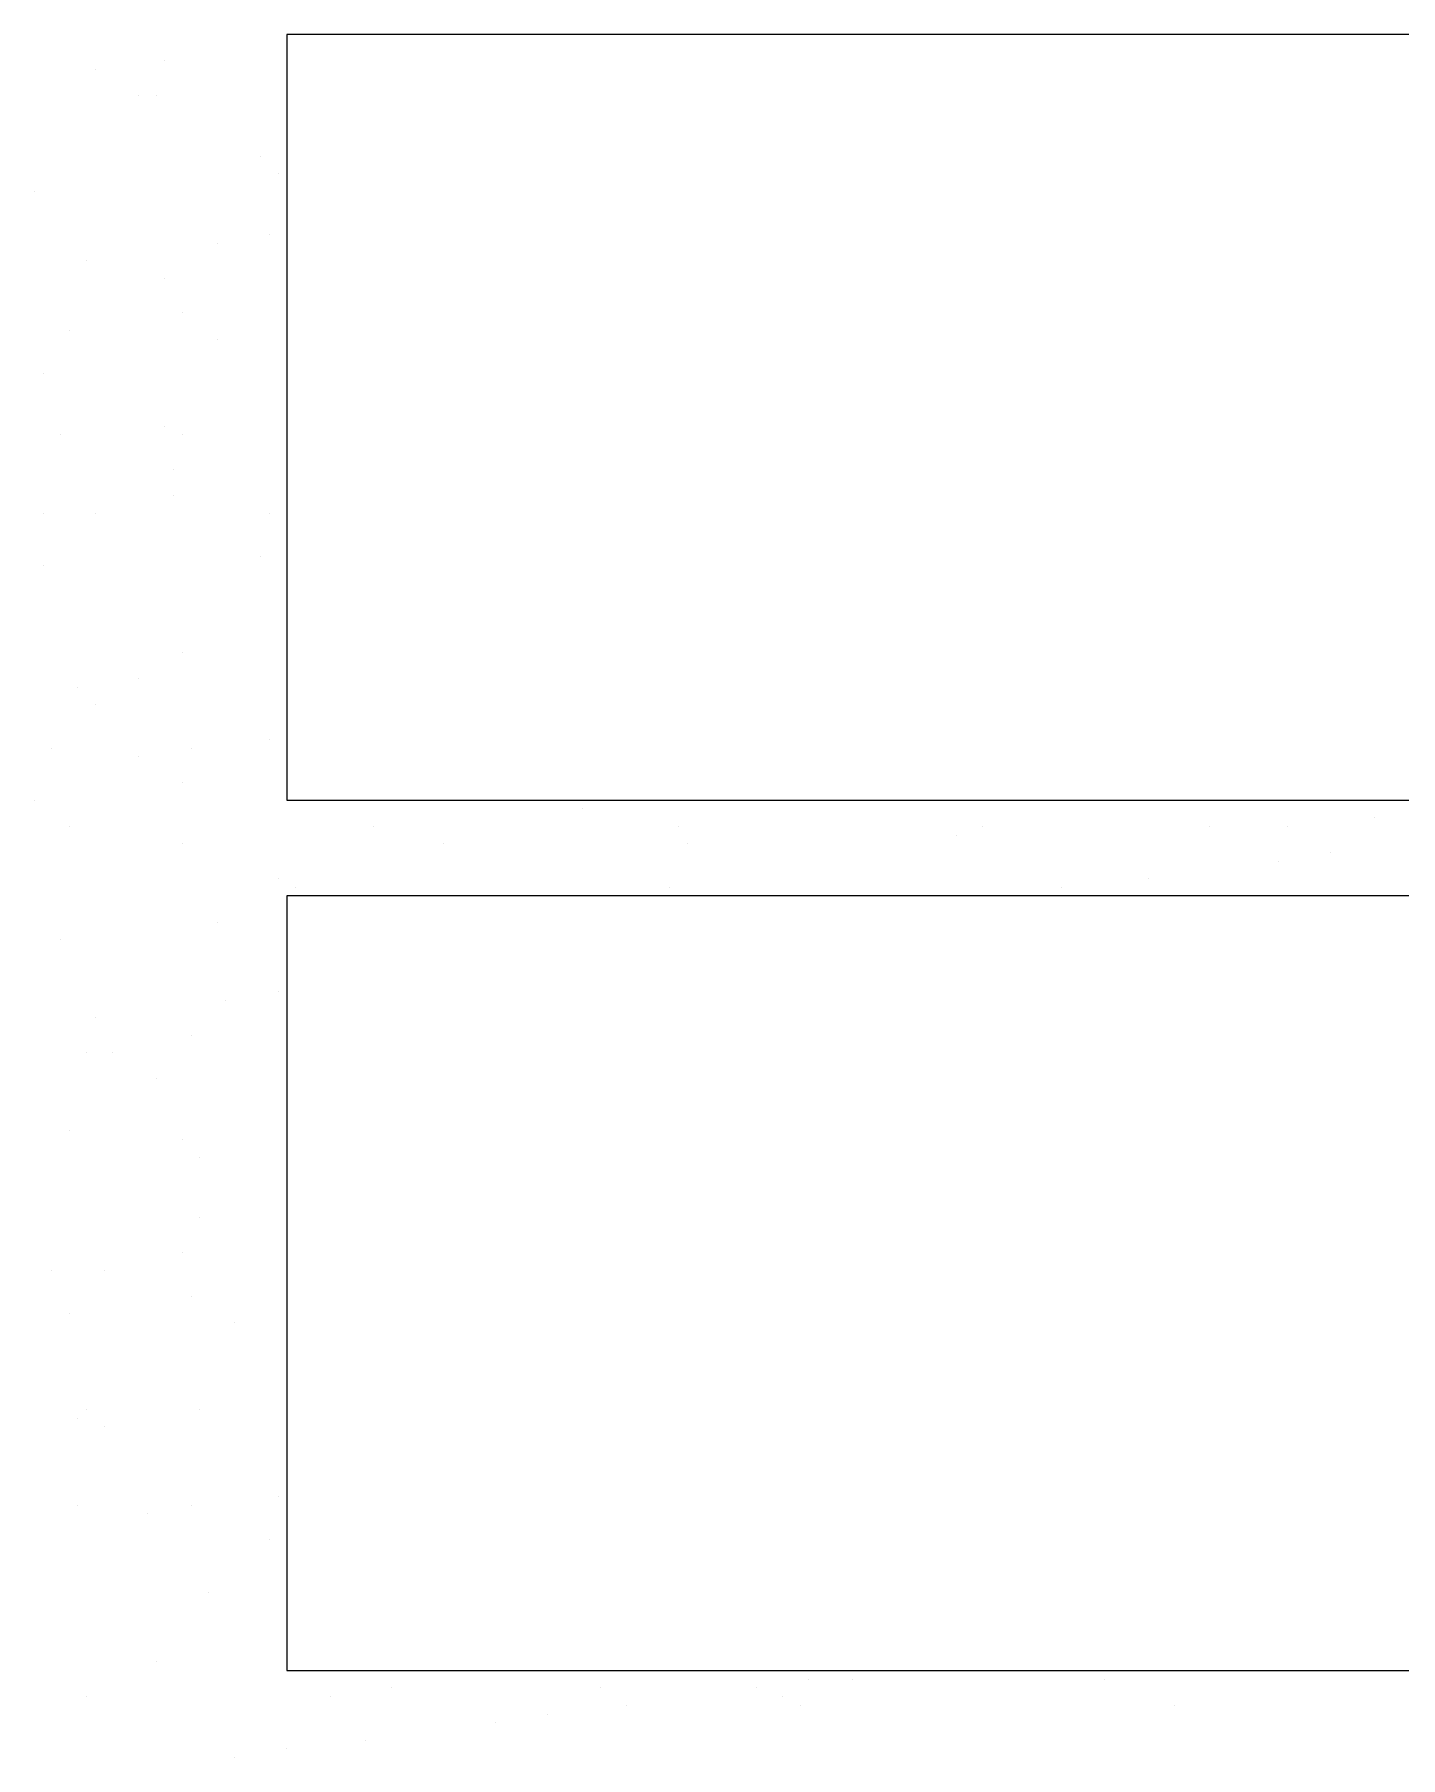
# Model space of a CAD drawing. Header units: millimetres. Extents: x 21 to 236, y 15 to 64.
# Drawn here: x 43.577 to 44.289, y 29.667 to 30.565 of the extents above; entities that cross this region are included whole.
import ezdxf

# ---------------------------------------------------------------- set-up
doc = ezdxf.new("R2010")
doc.units = ezdxf.units.MM
doc.layers.add('PDF_Cota', color=90, linetype='Continuous')
doc.layers.add('PDF_Grama', color=7, linetype='Continuous', true_color=0x397200)

msp = doc.modelspace()

# ---------------------------------------------------------------- linework, layer by layer
at = {"layer": 'PDF_Cota', "lineweight": 0}
for points in [[(43.70888, 30.1659), (47.66113, 30.1659), (47.66113, 30.56475), (43.70888, 30.56475)], [(43.70888, 29.71266), (47.66113, 29.71266), (47.66113, 30.11604), (43.70888, 30.11604)]]:
    msp.add_lwpolyline(points, close=True, dxfattribs=at)
at = {"layer": 'PDF_Grama', "lineweight": 20}
for points in [[(43.64542, 30.55115), (43.64542, 30.55115)], [(43.60916, 30.54662), (43.60916, 30.54662)], [(43.63182, 30.53302), (43.63182, 30.53302)], [(43.64089, 30.53302), (43.64089, 30.53302)], [(43.69528, 30.50129), (43.69528, 30.50129)], [(43.70434, 30.49223), (43.70434, 30.49223)], [(43.57744, 30.48316), (43.57744, 30.48316)], [(43.70888, 30.48316), (43.70888, 30.48316)], [(43.69981, 30.4605), (43.69981, 30.4605)], [(43.67262, 30.45597), (43.67262, 30.45597)], [(43.60463, 30.4469), (43.60463, 30.4469)], [(43.64542, 30.43784), (43.64542, 30.43784)], [(43.65449, 30.41971), (43.65449, 30.41971)], [(43.59557, 30.41065), (43.59557, 30.41065)], [(43.67262, 30.40611), (43.67262, 30.40611)], [(43.58197, 30.38798), (43.58197, 30.38798)], [(43.64542, 30.36079), (43.64542, 30.36079)], [(43.59103, 30.35626), (43.59103, 30.35626)], [(43.65449, 30.35626), (43.65449, 30.35626)], [(43.64995, 30.33813), (43.64995, 30.33813)], [(43.64995, 30.32453), (43.64995, 30.32453)], [(43.58197, 30.31547), (43.58197, 30.31547)], [(43.60916, 30.31547), (43.60916, 30.31547)], [(43.69981, 30.31547), (43.69981, 30.31547)], [(43.58197, 30.28827), (43.58197, 30.28827)], [(43.69528, 30.2928), (43.69528, 30.2928)], [(43.65449, 30.24295), (43.65449, 30.24295)], [(43.63182, 30.22935), (43.63182, 30.22935)], [(43.6001, 30.22482), (43.6001, 30.22482)], [(43.60916, 30.21575), (43.60916, 30.21575)], [(43.5865, 30.19309), (43.5865, 30.19309)], [(43.65902, 30.19309), (43.65902, 30.19309)], [(43.69981, 30.19762), (43.69981, 30.19762)], [(43.63182, 30.18856), (43.63182, 30.18856)], [(43.65449, 30.17496), (43.65449, 30.17496)], [(43.57744, 30.1659), (43.57744, 30.1659)], [(43.73607, 30.1659), (43.73607, 30.1659)], [(43.86298, 30.16136), (43.86298, 30.16136)], [(44.27543, 30.15683), (44.27543, 30.15683)], [(43.59557, 30.1523), (43.59557, 30.1523)], [(43.7542, 30.1523), (43.7542, 30.1523)], [(43.91283, 30.1523), (43.91283, 30.1523)], [(44.05787, 30.14777), (44.05787, 30.14777)], [(44.07147, 30.1523), (44.07147, 30.1523)], [(44.18931, 30.1523), (44.18931, 30.1523)], [(44.2301, 30.1523), (44.2301, 30.1523)], [(43.65449, 30.14323), (43.65449, 30.14323)], [(43.79046, 30.14323), (43.79046, 30.14323)], [(43.91737, 30.14323), (43.91737, 30.14323)], [(44.25276, 30.1387), (44.25276, 30.1387)], [(44.22557, 30.13417), (44.22557, 30.13417)], [(43.70434, 30.1251), (43.70434, 30.1251)], [(43.71341, 30.12057), (43.71341, 30.12057)], [(43.9083, 30.12057), (43.9083, 30.12057)], [(44.11226, 30.12057), (44.11226, 30.12057)], [(44.11226, 30.12057), (44.11226, 30.12057)], [(44.15758, 30.1251), (44.15758, 30.1251)], [(44.0896, 30.11604), (44.0896, 30.11604)], [(43.67262, 30.10244), (43.67262, 30.10244)], [(43.59103, 30.09338), (43.59103, 30.09338)], [(43.70434, 30.06618), (43.70434, 30.06618)], [(43.67715, 30.06165), (43.67715, 30.06165)], [(43.60916, 30.05259), (43.60916, 30.05259)], [(43.65902, 30.04352), (43.65902, 30.04352)], [(43.60463, 30.03446), (43.60463, 30.03446)], [(43.61823, 30.03446), (43.61823, 30.03446)], [(43.64089, 30.02086), (43.64089, 30.02086)], [(43.59557, 29.99366), (43.59557, 29.99366)], [(43.65449, 29.98913), (43.65449, 29.98913)], [(43.66355, 29.98007), (43.66355, 29.98007)], [(43.66355, 29.94834), (43.66355, 29.94834)], [(43.70888, 29.93928), (43.70888, 29.93928)], [(43.65449, 29.93021), (43.65449, 29.93021)], [(43.5865, 29.92115), (43.5865, 29.92115)], [(43.6137, 29.92115), (43.6137, 29.92115)], [(43.65902, 29.90755), (43.65902, 29.90755)], [(43.59557, 29.89848), (43.59557, 29.89848)], [(43.68168, 29.89395), (43.68168, 29.89395)], [(43.60463, 29.84863), (43.60463, 29.84863)], [(43.66355, 29.84863), (43.66355, 29.84863)], [(43.6001, 29.8441), (43.6001, 29.8441)], [(43.6137, 29.83956), (43.6137, 29.83956)], [(43.70434, 29.8033), (43.70434, 29.8033)], [(43.6001, 29.79877), (43.6001, 29.79877)], [(43.63636, 29.79424), (43.63636, 29.79424)], [(43.65902, 29.79877), (43.65902, 29.79877)], [(43.65902, 29.79877), (43.65902, 29.79877)], [(43.69981, 29.78064), (43.69981, 29.78064)], [(43.66808, 29.75345), (43.66808, 29.75345)], [(43.64089, 29.71719), (43.64089, 29.71719)], [(43.98082, 29.70812), (43.98082, 29.70812)], [(44.00348, 29.70812), (44.00348, 29.70812)], [(44.02161, 29.71266), (44.02161, 29.71266)], [(44.13492, 29.70812), (44.13492, 29.70812)], [(44.27089, 29.71266), (44.27089, 29.71266)], [(43.60463, 29.69906), (43.60463, 29.69906)], [(43.73154, 29.69906), (43.73154, 29.69906)], [(43.76326, 29.70359), (43.76326, 29.70359)], [(43.87204, 29.70359), (43.87204, 29.70359)], [(43.95363, 29.70359), (43.95363, 29.70359)], [(43.96722, 29.69906), (43.96722, 29.69906)], [(43.84485, 29.68999), (43.84485, 29.68999)], [(43.88564, 29.69453), (43.88564, 29.69453)], [(43.97629, 29.69453), (43.97629, 29.69453)], [(44.17118, 29.69453), (44.17118, 29.69453)], [(43.81765, 29.68546), (43.81765, 29.68546)], [(43.70888, 29.67186), (43.70888, 29.67186)], [(43.74967, 29.6764), (43.74967, 29.6764)], [(43.68168, 29.66733), (43.68168, 29.66733)]]:
    msp.add_lwpolyline(points, dxfattribs=at)

doc.saveas('drawing.dxf')
